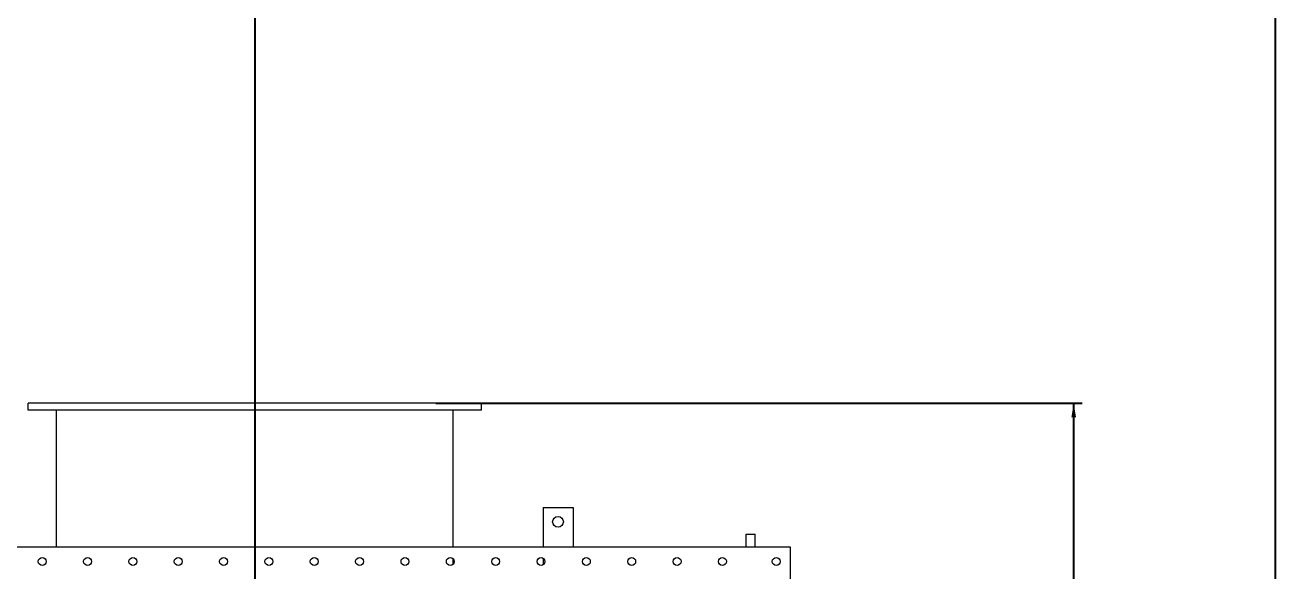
# Model space of a CAD drawing. Header units: millimetres. Extents: x 51507 to 66627, y -17810 to -7118.
# Drawn here: x 56862 to 59067, y -12018 to -11053 of the extents above; entities that cross this region are included whole.
import ezdxf

# ---------------------------------------------------------------- set-up
doc = ezdxf.new("R2010")
doc.units = ezdxf.units.MM
doc.header["$LTSCALE"] = 10
doc.layers.get('Defpoints').update_dxf_attribs({"lineweight": 25})
doc.layers.add('2', color=3, linetype='Continuous', lineweight=25)
doc.layers.add('粗实线', color=4, linetype='Continuous', lineweight=18)
doc.styles.get("Standard").update_dxf_attribs({"font": ''})
doc.styles.get('Standard').set_extended_font_data('arial')
doc.dimstyles.new('1-10', dxfattribs={"dimscale": 10, "dimtxt": 3.5, "dimasz": 2.5, "dimexe": 1.5, "dimexo": 1, "dimgap": 0.5, "dimtad": 1, "dimtxsty": 'Standard', "dimcen": 2.5, "dimdle": 5, "dimclrd": 3, "dimclre": 3, "dimclrt": 3, "dimadec": 0, "dimazin": 0, "dimtfac": 1, "dimtmove": 0, "dimatfit": 2, "dimfxl": 0, "dimtolj": 1, "dimarcsym": 0})

# ---------------------------------------------------------------- blocks, each defined once
blk = doc.blocks.new('*X52')
at = {"layer": '2', "linetype": 'Continuous'}
for points in [[(58712.3, -11720.1), (58708.1, -11745.1), (58716.4, -11745.1)], [(58712.3, -13215.1), (58708.1, -13190.1), (58716.4, -13190.1)]]:
    blk.add_hatch(color=3, dxfattribs=at).paths.add_polyline_path(points, flags=0)
at = {"layer": '2', "color": 3, "linetype": 'Continuous'}
for p, q in [((57586.8, -11720.1), (58727.3, -11720.1)), ((58712.3, -13215.1), (58712.3, -11720.1)), ((58106.2, -13215.1), (58727.3, -13215.1))]:
    blk.add_line(p, q, dxfattribs=at)
at = {"layer": '2', "color": 3, "insert": (58689.4, -12467.6), "char_height": 35, "width": 202.157, "attachment_point": 5, "rotation": 90}
blk.add_mtext('1520', dxfattribs=at)

msp = doc.modelspace()

# ---------------------------------------------------------------- linework, layer by layer
at = {"layer": 'Defpoints'}
for p, q in [((57267.409, -7118.116), (57267.409, -17810.116)), ((59067.409, -7118.116), (59067.409, -17810.116))]:
    msp.add_line(p, q, dxfattribs=at)
at = {"layer": '粗实线'}
for p, q in [((56867.409, -11732.113), (56867.409, -11720.113)), ((57667.409, -11720.113), (56867.409, -11720.113)), ((57667.409, -11732.113), (56867.409, -11732.113)), ((56917.409, -11974.113), (56917.409, -11732.113)), ((57617.409, -11974.113), (57617.409, -11732.113)), ((57667.409, -11732.113), (57667.409, -11720.113)), ((57776.409, -11904.113), (57776.409, -11974.113)), ((57776.409, -11904.113), (57829.409, -11904.113)), ((57829.409, -11904.113), (57829.409, -11974.113)), ((58134.409, -11951.113), (58150.409, -11951.113)), ((58134.409, -11974.113), (58134.409, -11951.113)), ((58150.409, -11974.113), (58150.409, -11951.113)), ((58212.409, -11974.113), (56322.409, -11974.113)), ((58212.409, -12954.113), (58212.409, -11974.113)), ((57617.409, -12004.012), (57617.409, -11994.214)), ((57776.409, -11993.368), (57776.409, -12004.857))]:
    msp.add_line(p, q, dxfattribs=at)
for centre, radius in [((57802.409, -11929.113), 9.5), ((56892.409, -11999.113), 7), ((56972.409, -11999.113), 7), ((57052.409, -11999.113), 7), ((57132.409, -11999.113), 7), ((57212.409, -11999.113), 7), ((57292.409, -11999.113), 7), ((57372.409, -11999.113), 7), ((57452.409, -11999.113), 7), ((57532.409, -11999.113), 7), ((57612.409, -11999.113), 7), ((57692.409, -11999.113), 7), ((57772.409, -11999.113), 7), ((57852.409, -11999.113), 7), ((57932.409, -11999.113), 7), ((58012.409, -11999.113), 7), ((58092.409, -11999.113), 7), ((58187.409, -11999.113), 7)]:
    msp.add_circle(centre, radius, dxfattribs=at)

# ---------------------------------------------------------------- dimensions: what is measured, and where the dimension line sits
at = {"layer": '2'}
dim = msp.add_linear_dim(base=(58712.268, -11720.113), p1=(58096.169, -13215.113), p2=(57576.785, -11720.113), angle=90, text='1520', dimstyle='1-10', override={"dimsah": 1}, dxfattribs=at)
dim.commit()
dim.dimension.update_dxf_attribs({"geometry": '*X52', "text_midpoint": (58689.408, -12467.613)})

doc.saveas('drawing.dxf')
